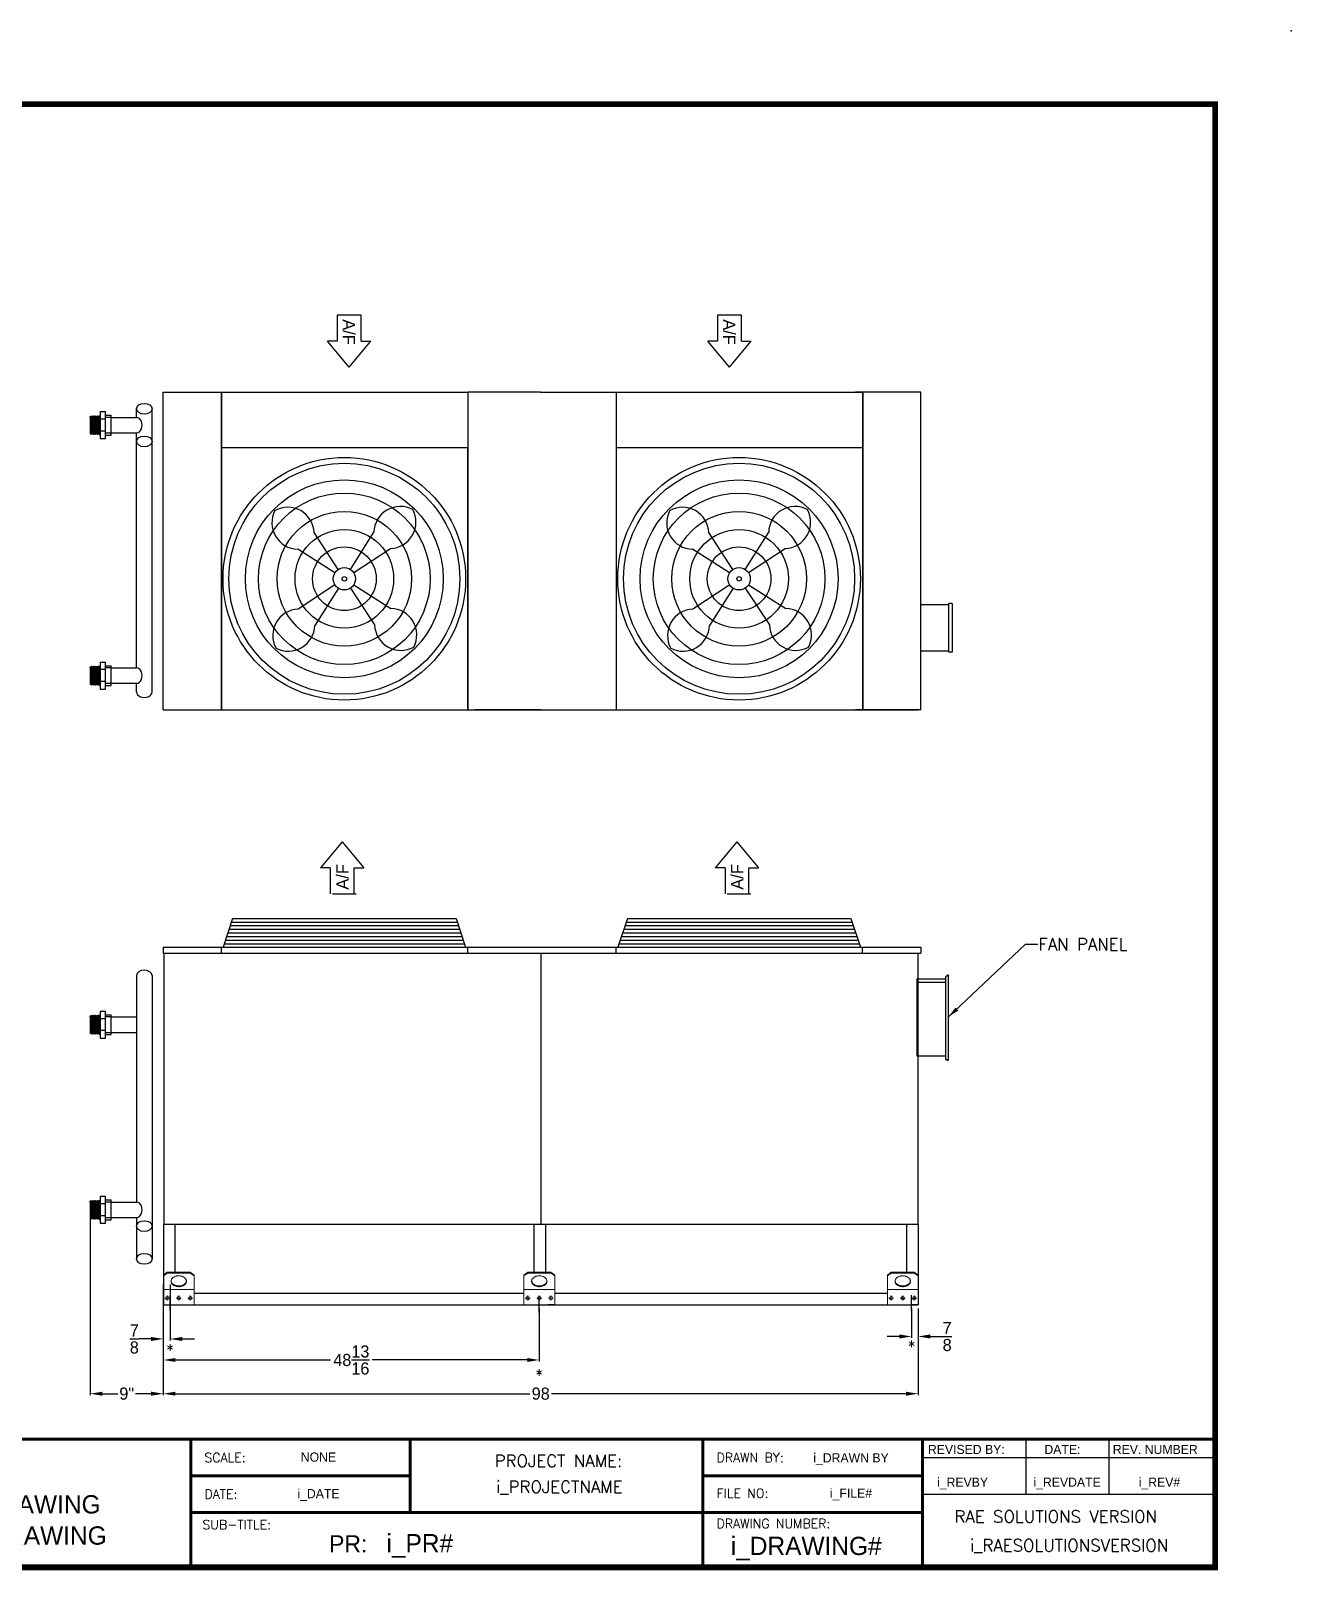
# Model space of a CAD drawing. Extents: x -14 to 314, y -9 to 200.
# Drawn here: x 150.2 to 313.9, y -0.4 to 199.5 of the extents above; entities that cross this region are included whole.
import ezdxf
from ezdxf.enums import TextEntityAlignment as Align

# ---------------------------------------------------------------- set-up
doc = ezdxf.new("R2010")
doc.units = 0
doc.header["$MEASUREMENT"] = 0
doc.layers.get('0').update_dxf_attribs({"linetype": 'CONTINUOUS'})
doc.layers.get('Defpoints').update_dxf_attribs({"linetype": 'CONTINUOUS'})
doc.styles.add('ROMANS', font='ROMANS')
doc.styles.add('SIMPLEX', font='SIMPLEX')
doc.dimstyles.get("Standard").update_dxf_attribs({"dimtxt": 1.577, "dimasz": 1.577, "dimexe": 0.18, "dimexo": 0.5, "dimgap": 0.09, "dimtad": 0, "dimtih": 1, "dimtoh": 1, "dimdec": 4, "dimzin": 0, "dimdsep": 46, "dimlunit": 5, "dimtxsty": 'STANDARD', "dimcen": 0.09, "dimadec": 0, "dimazin": 0, "dimtfac": 1, "dimtdec": 4, "dimtofl": 0, "dimtmove": 0, "dimatfit": 3, "dimfxl": 1, "dimtolj": 1, "dimtzin": 0, "dimarcsym": 0})

# ---------------------------------------------------------------- blocks, each defined once
blk = doc.blocks.new('*D21')
at = {"color": 0, "lineweight": -2, "ltscale": 5}
for p, q in [((167.44, 33.59), (167.44, 22.36)), ((265.44, 33.59), (265.44, 22.36)), ((169.02, 22.54), (215.04, 22.54)), ((263.86, 22.54), (217.85, 22.54))]:
    blk.add_line(p, q, dxfattribs=at)
at = {"color": 0, "ltscale": 5}
for points in [[(169.02, 22.8), (169.02, 22.28), (167.44, 22.54)], [(263.86, 22.8), (263.86, 22.28), (265.44, 22.54)]]:
    blk.add_solid(points, dxfattribs=at)
at = {"layer": 'Defpoints', "color": 0, "ltscale": 5}
for p in [(167.44, 34.09), (265.44, 34.09), (265.44, 22.54)]:
    blk.add_point(p, dxfattribs=at)
at = {"color": 0, "ltscale": 5, "insert": (216.44, 22.54), "char_height": 1.577, "attachment_point": 5}
blk.add_mtext('\\A1;98', dxfattribs=at)
blk = doc.blocks.new('*D23')
at = {"color": 0, "lineweight": -2, "ltscale": 5}
for p, q in [((157.94, 45.92), (157.94, 22.36)), ((167.44, 33.59), (167.44, 22.36)), ((159.52, 22.54), (161.55, 22.54)), ((165.86, 22.54), (163.83, 22.54))]:
    blk.add_line(p, q, dxfattribs=at)
at = {"color": 0, "ltscale": 5}
for points in [[(159.52, 22.8), (159.52, 22.28), (157.94, 22.54)], [(165.86, 22.8), (165.86, 22.28), (167.44, 22.54)]]:
    blk.add_solid(points, dxfattribs=at)
at = {"layer": 'Defpoints', "color": 0, "ltscale": 5}
for p in [(157.94, 46.42), (167.44, 34.09), (157.94, 22.54)]:
    blk.add_point(p, dxfattribs=at)
at = {"color": 0, "ltscale": 5, "insert": (162.69, 22.54), "char_height": 1.577, "attachment_point": 5}
blk.add_mtext('\\A1;9"', dxfattribs=at)
blk = doc.blocks.new('*D26')
at = {"color": 0, "lineweight": -2}
for p, q in [((167.44, 36.73), (167.44, 29.47)), ((168.32, 36.73), (168.32, 29.47)), ((165.86, 29.65), (164.29, 29.65)), ((169.89, 29.65), (171.47, 29.65))]:
    blk.add_line(p, q, dxfattribs=at)
at = {"color": 0}
for points in [[(165.86, 29.91), (165.86, 29.39), (167.44, 29.65)], [(169.89, 29.91), (169.89, 29.39), (168.32, 29.65)]]:
    blk.add_solid(points, dxfattribs=at)
at = {"layer": 'Defpoints', "color": 0}
for p in [(167.44, 37.23), (168.32, 37.23), (167.44, 29.65)]:
    blk.add_point(p, dxfattribs=at)
at = {"color": 0, "insert": (163.67, 29.65), "char_height": 1.577, "attachment_point": 5}
blk.add_mtext('\\A1;{\\H1x;\\S7/8;}', dxfattribs=at)
blk = doc.blocks.new('*D27')
at = {"color": 0, "lineweight": -2}
for p, q in [((264.57, 33.59), (264.57, 29.79)), ((265.44, 33.59), (265.44, 29.79)), ((262.99, 29.97), (261.41, 29.97)), ((267.02, 29.97), (268.6, 29.97))]:
    blk.add_line(p, q, dxfattribs=at)
at = {"color": 0}
for points in [[(262.99, 30.24), (262.99, 29.71), (264.57, 29.97)], [(267.02, 30.24), (267.02, 29.71), (265.44, 29.97)]]:
    blk.add_solid(points, dxfattribs=at)
at = {"layer": 'Defpoints', "color": 0}
for p in [(264.57, 34.09), (265.44, 34.09), (265.44, 29.97)]:
    blk.add_point(p, dxfattribs=at)
at = {"color": 0, "insert": (269.21, 29.97), "char_height": 1.577, "attachment_point": 5}
blk.add_mtext('\\A1;{\\H1x;\\S7/8;}', dxfattribs=at)
blk = doc.blocks.new('*D28')
at = {"color": 0, "lineweight": -2}
for p, q in [((167.44, 33.59), (167.44, 26.74)), ((216.25, 33.59), (216.25, 26.74)), ((169.02, 26.92), (189.13, 26.92)), ((214.68, 26.92), (194.57, 26.92))]:
    blk.add_line(p, q, dxfattribs=at)
at = {"color": 0}
for points in [[(169.02, 27.18), (169.02, 26.66), (167.44, 26.92)], [(214.68, 27.18), (214.68, 26.66), (216.25, 26.92)]]:
    blk.add_solid(points, dxfattribs=at)
at = {"layer": 'Defpoints', "color": 0}
for p in [(167.44, 34.09), (216.25, 34.09), (216.25, 26.92)]:
    blk.add_point(p, dxfattribs=at)
at = {"color": 0, "insert": (191.85, 26.92), "char_height": 1.577, "attachment_point": 5}
blk.add_mtext('\\A1;48{\\H1x;\\S13/16;}', dxfattribs=at)
blk = doc.blocks.new('SW_CENTERMARKSYMBOL_0')
at = {"color": 0, "linetype": 'Continuous', "lineweight": 0}
for p, q in [((-0.2, 0), (-0.31875, 0)), ((0, 0), (-0.1, 0)), ((0, 0.2), (0, 0.31875)), ((0, 0), (0, 0.1)), ((0, 0), (0, -0.1)), ((0, 0), (0.1, 0)), ((0.2, 0), (0.31875, 0)), ((0, -0.2), (0, -0.31875))]:
    blk.add_line(p, q, dxfattribs=at)
blk = doc.blocks.new('SW_CENTERMARKSYMBOL_1')
at = {"color": 0, "linetype": 'Continuous', "lineweight": 0}
for p, q in [((-0.2, 0), (-0.31875, 0)), ((0, 0), (-0.1, 0)), ((0, 0.2), (0, 0.31875)), ((0, 0), (0, 0.1)), ((0, 0), (0, -0.1)), ((0, 0), (0.1, 0)), ((0.2, 0), (0.31875, 0)), ((0, -0.2), (0, -0.31875))]:
    blk.add_line(p, q, dxfattribs=at)
blk = doc.blocks.new('SW_CENTERMARKSYMBOL_2')
at = {"color": 0, "linetype": 'Continuous', "lineweight": 0}
for p, q in [((-0.2, 0), (-0.31875, 0)), ((0, 0), (-0.1, 0)), ((0, 0.2), (0, 0.31875)), ((0, 0), (0, 0.1)), ((0, 0), (0, -0.1)), ((0, 0), (0.1, 0)), ((0.2, 0), (0.31875, 0)), ((0, -0.2), (0, -0.31875))]:
    blk.add_line(p, q, dxfattribs=at)

msp = doc.modelspace()

# ---------------------------------------------------------------- linework, layer by layer
at = {"color": 7}
for p, q in [((190.02327, 162.59564), (190.02327, 159.22794)), ((193.11021, 162.59564), (190.02327, 162.59564)), ((193.11021, 159.22794), (193.11021, 162.59564)), ((242.48521, 162.59564), (239.39827, 162.59564)), ((239.39827, 162.59564), (239.39827, 159.22794)), ((242.48521, 159.22794), (242.48521, 162.59564)), ((191.56674, 155.86024), (188.76044, 159.22794)), ((190.02327, 159.22794), (188.76044, 159.22794)), ((191.56674, 155.86024), (194.37305, 159.22794)), ((193.11021, 159.22794), (194.37305, 159.22794)), ((240.94174, 155.86024), (238.13544, 159.22794)), ((239.39827, 159.22794), (238.13544, 159.22794)), ((240.94174, 155.86024), (243.74805, 159.22794)), ((242.48521, 159.22794), (243.74805, 159.22794)), ((159.23586, 150.0683), (159.23586, 146.5643)), ((159.23586, 150.0683), (159.94174, 150.0683)), ((159.94174, 146.5643), (159.94174, 150.0683)), ((157.94174, 149.42124), (158.00056, 149.48007)), ((157.94174, 149.3163), (157.94174, 149.42124)), ((157.94174, 149.3163), (157.94174, 147.3163)), ((157.9474, 149.4269), (158.05939, 147.21136)), ((158.00056, 149.48007), (158.05939, 149.42124)), ((158.05939, 149.42124), (158.17704, 149.53889)), ((158.05939, 149.42124), (158.17704, 147.09371)), ((158.17704, 149.53889), (158.29468, 149.42124)), ((158.17704, 149.53889), (158.29468, 147.21136)), ((158.29468, 149.42124), (158.41233, 149.53889)), ((158.29468, 149.42124), (158.41233, 147.09371)), ((158.41233, 149.53889), (158.52998, 149.42124)), ((158.41233, 149.53889), (158.52998, 147.21136)), ((158.52998, 149.42124), (158.64762, 149.53889)), ((158.52998, 149.42124), (158.64762, 147.09371)), ((158.64762, 149.53889), (158.76527, 149.42124)), ((158.64762, 149.53889), (158.76527, 147.21136)), ((158.64762, 149.53889), (158.76527, 147.21136)), ((158.76527, 149.42124), (158.88292, 149.53889)), ((158.76527, 149.42124), (158.88292, 147.09371)), ((158.88292, 149.53889), (159.00056, 149.42124)), ((158.88292, 149.53889), (159.00056, 147.21136)), ((159.00056, 149.42124), (159.11821, 149.53889)), ((159.00056, 149.42124), (159.11821, 147.09371)), ((159.11821, 149.53889), (159.23586, 149.53889)), ((159.11821, 149.53889), (159.23586, 147.21136)), ((159.94174, 149.09371), (159.23586, 149.09371)), ((159.94174, 149.59771), (160.64762, 149.59771)), ((160.64762, 149.3163), (159.94174, 149.3163)), ((160.64762, 147.03489), (160.64762, 149.59771)), ((157.94174, 147.3163), (157.94174, 147.21136)), ((157.94174, 147.21136), (158.00056, 147.15254)), ((158.00056, 147.15254), (158.05939, 147.21136)), ((158.05939, 147.21136), (158.17704, 147.09371)), ((158.17704, 147.09371), (158.29468, 147.21136)), ((158.29468, 147.21136), (158.41233, 147.09371)), ((158.41233, 147.09371), (158.52998, 147.21136)), ((158.52998, 147.21136), (158.64762, 147.09371)), ((158.64762, 147.09371), (158.76527, 147.21136)), ((158.76527, 147.21136), (158.88292, 147.09371)), ((158.88292, 147.09371), (159.00056, 147.21136)), ((159.00056, 147.21136), (159.11821, 147.09371)), ((159.11821, 147.09371), (159.23586, 147.09371)), ((159.94174, 147.53889), (159.23586, 147.53889)), ((159.23586, 146.5643), (159.94174, 146.5643)), ((159.94174, 147.3163), (160.64762, 147.3163)), ((159.94174, 147.03489), (160.64762, 147.03489)), ((190.14569, 129.57637), (187.00776, 134.35982)), ((191.71983, 129.58797), (194.78695, 134.41713)), ((241.39569, 129.57637), (238.25776, 134.35982)), ((242.96983, 129.58797), (246.03695, 134.41713)), ((189.71665, 129.14096), (184.88749, 132.20808)), ((192.15524, 129.15893), (196.93869, 132.29686)), ((240.96665, 129.14096), (236.13749, 132.20808)), ((243.40524, 129.15893), (248.18869, 132.29686)), ((189.72825, 127.56682), (184.9448, 124.42889)), ((190.16365, 127.13778), (187.09653, 122.30862)), ((191.73779, 127.14938), (194.87572, 122.36593)), ((192.16683, 127.58479), (196.99599, 124.51767)), ((240.97825, 127.56682), (236.1948, 124.42889)), ((241.41365, 127.13778), (238.34653, 122.30862)), ((242.98779, 127.14938), (246.12572, 122.36593)), ((243.41683, 127.58479), (248.24599, 124.51767)), ((157.94174, 116.89433), (158.00056, 116.95315)), ((157.94174, 116.78939), (157.94174, 116.89433)), ((157.94174, 116.78939), (157.94174, 114.78939)), ((157.9474, 116.89999), (158.05939, 114.68445)), ((158.00056, 116.95315), (158.05939, 116.89433)), ((158.05939, 116.89433), (158.17704, 117.01198)), ((158.05939, 116.89433), (158.17704, 114.5668)), ((158.17704, 117.01198), (158.29468, 116.89433)), ((158.17704, 117.01198), (158.29468, 114.68445)), ((158.29468, 116.89433), (158.41233, 117.01198)), ((158.29468, 116.89433), (158.41233, 114.5668)), ((158.41233, 117.01198), (158.52998, 116.89433)), ((158.41233, 117.01198), (158.52998, 114.68445)), ((158.52998, 116.89433), (158.64762, 117.01198)), ((158.52998, 116.89433), (158.64762, 114.5668)), ((158.64762, 117.01198), (158.76527, 116.89433)), ((158.64762, 117.01198), (158.76527, 114.68445)), ((158.64762, 117.01198), (158.76527, 114.68445)), ((158.76527, 116.89433), (158.88292, 117.01198)), ((158.76527, 116.89433), (158.88292, 114.5668)), ((158.88292, 117.01198), (159.00056, 116.89433)), ((158.88292, 117.01198), (159.00056, 114.68445)), ((159.00056, 116.89433), (159.11821, 117.01198)), ((159.00056, 116.89433), (159.11821, 114.5668)), ((159.11821, 117.01198), (159.23586, 117.01198)), ((159.11821, 117.01198), (159.23586, 114.68445)), ((159.23586, 117.54139), (159.23586, 114.03739)), ((159.23586, 117.54139), (159.94174, 117.54139)), ((159.94174, 116.5668), (159.23586, 116.5668)), ((159.94174, 114.03739), (159.94174, 117.54139)), ((159.94174, 117.0708), (160.64762, 117.0708)), ((160.64762, 116.78939), (159.94174, 116.78939)), ((160.64762, 114.50798), (160.64762, 117.0708)), ((157.94174, 114.78939), (157.94174, 114.68445)), ((157.94174, 114.68445), (158.00056, 114.62563)), ((158.00056, 114.62563), (158.05939, 114.68445)), ((158.05939, 114.68445), (158.17704, 114.5668)), ((158.17704, 114.5668), (158.29468, 114.68445)), ((158.29468, 114.68445), (158.41233, 114.5668)), ((158.41233, 114.5668), (158.52998, 114.68445)), ((158.52998, 114.68445), (158.64762, 114.5668)), ((158.64762, 114.5668), (158.76527, 114.68445)), ((158.76527, 114.68445), (158.88292, 114.5668)), ((158.88292, 114.5668), (159.00056, 114.68445)), ((159.00056, 114.68445), (159.11821, 114.5668)), ((159.11821, 114.5668), (159.23586, 114.5668)), ((159.94174, 115.01198), (159.23586, 115.01198)), ((159.23586, 114.03739), (159.94174, 114.03739)), ((159.94174, 114.78939), (160.64762, 114.78939)), ((159.94174, 114.50798), (160.64762, 114.50798)), ((190.66049, 94.19911), (187.85419, 90.83141)), ((190.66049, 94.19911), (193.4668, 90.83141)), ((241.91049, 94.19911), (239.10419, 90.83141)), ((241.91049, 94.19911), (244.7168, 90.83141)), ((189.11702, 90.83141), (187.85419, 90.83141)), ((189.11702, 90.83141), (189.11702, 87.46371)), ((192.20396, 90.83141), (193.4668, 90.83141)), ((192.20396, 87.46371), (192.20396, 90.83141)), ((240.36702, 90.83141), (239.10419, 90.83141)), ((240.36702, 90.83141), (240.36702, 87.46371)), ((243.45396, 87.46371), (243.45396, 90.83141)), ((243.45396, 90.83141), (244.7168, 90.83141)), ((189.39827, 87.46371), (192.48521, 87.46371)), ((240.64827, 87.46371), (243.73521, 87.46371)), ((176.44174, 84.26012), (175.19174, 80.51012)), ((176.44174, 84.26012), (205.44174, 84.26012)), ((205.44174, 84.26012), (206.69174, 80.51012)), ((227.69174, 84.26012), (226.44174, 80.51012)), ((227.69174, 84.26012), (256.69174, 84.26012)), ((256.69174, 84.26012), (257.94174, 80.51012)), ((175.81674, 82.38512), (206.06674, 82.38512)), ((175.97299, 82.85387), (205.91049, 82.85387)), ((176.12924, 83.32262), (205.75424, 83.32262)), ((176.28549, 83.79137), (205.59799, 83.79137)), ((227.06674, 82.38512), (257.31674, 82.38512)), ((227.22299, 82.85387), (257.16049, 82.85387)), ((227.37924, 83.32262), (257.00424, 83.32262)), ((227.53549, 83.79137), (256.84799, 83.79137)), ((175.34799, 80.97887), (206.53549, 80.97887)), ((175.50424, 81.44762), (206.37924, 81.44762)), ((175.66049, 81.91637), (206.22299, 81.91637)), ((226.59799, 80.97887), (257.78549, 80.97887)), ((226.75424, 81.44762), (257.62924, 81.44762)), ((226.91049, 81.91637), (257.47299, 81.91637)), ((159.23586, 72.21434), (159.23586, 68.71034)), ((159.23586, 72.21434), (159.94174, 72.21434)), ((159.94174, 68.71034), (159.94174, 72.21434)), ((157.94174, 71.56728), (158.00056, 71.62611)), ((157.94174, 71.46234), (157.94174, 71.56728)), ((157.94174, 71.46234), (157.94174, 69.46234)), ((157.9474, 71.57294), (158.05939, 69.3574)), ((158.00056, 71.62611), (158.05939, 71.56728)), ((158.05939, 71.56728), (158.17704, 71.68493)), ((158.05939, 71.56728), (158.17704, 69.23975)), ((158.17704, 71.68493), (158.29468, 69.3574)), ((158.17704, 71.68493), (158.29468, 71.56728)), ((158.29468, 71.56728), (158.41233, 71.68493)), ((158.29468, 71.56728), (158.41233, 69.23975)), ((158.41233, 71.68493), (158.52998, 69.3574)), ((158.41233, 71.68493), (158.52998, 71.56728)), ((158.52998, 71.56728), (158.64762, 71.68493)), ((158.52998, 71.56728), (158.64762, 69.23975)), ((158.64762, 71.68493), (158.76527, 69.3574)), ((158.64762, 71.68493), (158.76527, 69.3574)), ((158.64762, 71.68493), (158.76527, 71.56728)), ((158.76527, 71.56728), (158.88292, 71.68493)), ((158.76527, 71.56728), (158.88292, 69.23975)), ((158.88292, 71.68493), (159.00056, 69.3574)), ((158.88292, 71.68493), (159.00056, 71.56728)), ((159.00056, 71.56728), (159.11821, 71.68493)), ((159.00056, 71.56728), (159.11821, 69.23975)), ((159.11821, 71.68493), (159.23586, 69.3574)), ((159.11821, 71.68493), (159.23586, 71.68493)), ((159.94174, 71.23975), (159.23586, 71.23975)), ((159.94174, 71.74375), (160.64762, 71.74375)), ((160.64762, 71.46234), (159.94174, 71.46234)), ((160.64762, 69.18093), (160.64762, 71.74375)), ((157.94174, 69.46234), (157.94174, 69.3574)), ((157.94174, 69.3574), (158.00056, 69.29858)), ((158.00056, 69.29858), (158.05939, 69.3574)), ((158.05939, 69.3574), (158.17704, 69.23975)), ((158.17704, 69.23975), (158.29468, 69.3574)), ((158.29468, 69.3574), (158.41233, 69.23975)), ((158.41233, 69.23975), (158.52998, 69.3574)), ((158.52998, 69.3574), (158.64762, 69.23975)), ((158.64762, 69.23975), (158.76527, 69.3574)), ((158.76527, 69.3574), (158.88292, 69.23975)), ((158.88292, 69.23975), (159.00056, 69.3574)), ((159.00056, 69.3574), (159.11821, 69.23975)), ((159.11821, 69.23975), (159.23586, 69.23975)), ((159.94174, 69.68493), (159.23586, 69.68493)), ((159.23586, 68.71034), (159.94174, 68.71034)), ((159.94174, 69.46234), (160.64762, 69.46234)), ((159.94174, 69.18093), (160.64762, 69.18093)), ((159.23586, 48.17271), (159.23586, 44.66871)), ((159.23586, 48.17271), (159.94174, 48.17271)), ((159.94174, 44.66871), (159.94174, 48.17271)), ((157.94174, 47.52565), (158.00056, 47.58448)), ((157.94174, 47.42071), (157.94174, 47.52565)), ((157.94174, 47.42071), (157.94174, 45.42071)), ((157.9474, 47.53131), (158.05939, 45.31577)), ((158.00056, 47.58448), (158.05939, 47.52565)), ((158.05939, 47.52565), (158.17704, 47.6433)), ((158.05939, 47.52565), (158.17704, 45.19812)), ((158.17704, 47.6433), (158.29468, 45.31577)), ((158.17704, 47.6433), (158.29468, 47.52565)), ((158.29468, 47.52565), (158.41233, 47.6433)), ((158.29468, 47.52565), (158.41233, 45.19812)), ((158.41233, 47.6433), (158.52998, 45.31577)), ((158.41233, 47.6433), (158.52998, 47.52565)), ((158.52998, 47.52565), (158.64762, 47.6433)), ((158.52998, 47.52565), (158.64762, 45.19812)), ((158.64762, 47.6433), (158.76527, 45.31577)), ((158.64762, 47.6433), (158.76527, 45.31577)), ((158.64762, 47.6433), (158.76527, 47.52565)), ((158.76527, 47.52565), (158.88292, 47.6433)), ((158.76527, 47.52565), (158.88292, 45.19812)), ((158.88292, 47.6433), (159.00056, 45.31577)), ((158.88292, 47.6433), (159.00056, 47.52565)), ((159.00056, 47.52565), (159.11821, 47.6433)), ((159.00056, 47.52565), (159.11821, 45.19812)), ((159.11821, 47.6433), (159.23586, 45.31577)), ((159.11821, 47.6433), (159.23586, 47.6433)), ((159.94174, 47.19812), (159.23586, 47.19812)), ((159.94174, 47.70212), (160.64762, 47.70212)), ((160.64762, 47.42071), (159.94174, 47.42071)), ((160.64762, 45.1393), (160.64762, 47.70212)), ((157.94174, 45.42071), (157.94174, 45.31577)), ((157.94174, 45.31577), (158.00056, 45.25695)), ((158.00056, 45.25695), (158.05939, 45.31577)), ((158.05939, 45.31577), (158.17704, 45.19812)), ((158.17704, 45.19812), (158.29468, 45.31577)), ((158.29468, 45.31577), (158.41233, 45.19812)), ((158.41233, 45.19812), (158.52998, 45.31577)), ((158.52998, 45.31577), (158.64762, 45.19812)), ((158.64762, 45.19812), (158.76527, 45.31577)), ((158.76527, 45.31577), (158.88292, 45.19812)), ((158.88292, 45.19812), (159.00056, 45.31577)), ((159.00056, 45.31577), (159.11821, 45.19812)), ((159.11821, 45.19812), (159.23586, 45.19812)), ((159.94174, 45.6433), (159.23586, 45.6433)), ((159.23586, 44.66871), (159.94174, 44.66871)), ((159.94174, 45.42071), (160.64762, 45.42071)), ((159.94174, 45.1393), (160.64762, 45.1393)), ((167.44174, 34.08621), (216.25424, 34.08621)), ((167.44174, 34.08621), (168.31674, 34.08621)), ((218.25424, 34.08621), (217.37924, 34.08621)), ((265.44174, 34.08621), (264.56674, 34.08621)), ((171, 16.625), (266, 16.625)), ((171, 0), (171, 16.625)), ((199.5, 16.625), (199.5, 7.125)), ((237.5, 16.625), (237.5, 7.125)), ((266, 16.625), (266, 0)), ((266, 16.625), (304, 16.625)), ((266, 16.625), (266, 14.25)), ((279.40799, 16.625), (279.40799, 9.5)), ((290.20605, 16.625), (290.20605, 9.5)), ((266, 14.25), (304, 14.25)), ((199.5, 11.875), (171, 11.875)), ((237.5, 11.875), (266, 11.875)), ((237.5, 7.125), (237.5, 11.875)), ((266, 9.5), (304, 9.5)), ((266, 7.125), (171, 7.125)), ((237.5, 7.125), (237.5, 0))]:
    msp.add_line(p, q, dxfattribs=at)
at = {"color": 7, "ltscale": 5}
for p, q in [((167.42612, 111.36287), (167.42612, 152.61287)), ((167.42612, 152.61287), (175.92612, 152.61287)), ((174.98862, 152.61287), (174.98862, 111.36287)), ((174.98862, 152.61287), (206.98862, 152.61287)), ((174.98862, 111.36287), (174.98862, 152.61287)), ((206.98862, 152.61287), (206.98862, 111.36287)), ((216.42612, 152.61287), (206.98862, 152.61287)), ((216.42612, 152.61287), (226.23862, 152.61287)), ((226.23862, 152.61287), (226.23862, 111.36287)), ((226.23862, 152.61287), (258.23862, 152.61287)), ((265.80112, 152.61287), (257.30112, 152.61287)), ((258.23862, 152.61287), (258.23862, 111.36287)), ((258.23862, 111.36287), (258.23862, 152.61287)), ((265.80112, 111.36287), (265.80112, 152.61287)), ((163.97299, 149.3163), (163.97299, 150.43762)), ((165.97299, 113.66807), (165.97299, 150.43762)), ((157.94174, 149.3163), (157.94174, 147.3163)), ((157.94174, 149.3163), (157.94174, 147.3163)), ((160.64762, 149.3163), (163.97299, 149.3163)), ((160.64762, 147.3163), (163.97299, 147.3163)), ((163.97299, 116.78939), (163.97299, 147.3163)), ((206.98862, 145.36287), (174.98862, 145.36287)), ((206.98862, 111.36287), (206.98862, 145.36287)), ((258.23862, 145.36287), (226.23862, 145.36287)), ((258.23862, 111.36287), (258.23862, 145.36287)), ((265.80112, 118.95662), (265.80112, 125.01912)), ((265.80112, 125.01912), (269.42612, 125.01912)), ((269.42612, 118.83162), (269.42612, 125.14412)), ((269.86362, 125.14412), (269.42612, 125.14412)), ((269.86362, 125.14412), (269.86362, 118.83162)), ((269.42612, 118.95662), (265.80112, 118.95662)), ((269.86362, 118.83162), (269.42612, 118.83162)), ((157.94174, 116.78939), (157.94174, 114.78939)), ((157.94174, 116.78939), (157.94174, 114.78939)), ((160.64762, 116.78939), (163.97299, 116.78939)), ((160.64762, 114.78939), (163.97299, 114.78939)), ((163.97299, 113.66807), (163.97299, 114.78939)), ((167.42612, 111.36287), (175.92612, 111.36287)), ((167.42612, 111.36287), (216.42612, 111.36287)), ((174.98862, 111.36287), (206.98862, 111.36287)), ((216.42612, 111.36287), (207.92612, 111.36287)), ((216.42612, 111.36287), (265.42612, 111.36287)), ((216.42612, 111.36287), (224.92612, 111.36287)), ((226.23862, 111.36287), (258.23862, 111.36287)), ((265.80112, 111.36287), (257.30112, 111.36287)), ((167.42612, 80.51012), (265.80112, 80.51012)), ((167.42612, 80.51012), (167.42612, 79.76012)), ((174.94174, 80.51012), (174.94174, 79.76012)), ((206.94174, 80.51012), (206.94174, 79.76012)), ((226.19174, 80.51012), (226.19174, 79.76012)), ((258.19174, 80.51012), (258.19174, 79.76012)), ((265.80112, 80.51012), (265.80112, 79.76012)), ((167.42612, 79.76012), (265.80112, 79.76012)), ((167.50424, 79.76012), (167.50424, 44.51012)), ((216.44174, 79.76012), (216.44174, 44.51012)), ((265.37924, 79.76012), (265.37924, 44.51012)), ((163.97299, 76.8263), (163.97299, 47.42071)), ((165.97299, 76.8263), (165.97299, 40.05675)), ((265.25674, 76.43168), (268.98778, 76.43168)), ((265.25674, 76.43168), (265.25674, 75.93168)), ((269.31924, 76.94688), (268.98778, 76.61542)), ((268.98778, 76.61542), (268.98778, 65.88438)), ((269.31924, 76.94688), (269.31924, 65.88438)), ((268.98778, 75.93168), (265.25674, 75.93168)), ((265.28799, 75.93168), (265.28799, 66.40043)), ((157.94174, 71.46234), (157.94174, 69.46234)), ((160.64762, 71.46234), (163.97299, 71.46234)), ((160.64762, 69.46234), (163.97299, 69.46234)), ((265.28799, 66.40043), (268.98778, 66.40043)), ((269.31924, 65.88438), (268.98778, 65.88438)), ((269.25674, 65.88438), (269.25674, 65.77543)), ((269.28799, 65.77543), (269.25674, 65.77543)), ((269.28799, 65.88438), (269.28799, 65.77543)), ((157.94174, 47.42071), (157.94174, 45.42071)), ((157.94174, 47.42071), (157.94174, 45.42071)), ((160.64762, 47.42071), (163.97299, 47.42071)), ((160.64762, 45.42071), (163.97299, 45.42071)), ((163.97299, 45.42071), (163.97299, 40.05675)), ((167.44174, 44.51012), (167.44174, 34.08621)), ((265.44174, 44.51012), (167.44174, 44.51012)), ((168.94174, 44.51012), (168.94174, 38.30263)), ((215.54096, 44.51012), (215.54096, 38.30263)), ((217.04096, 44.51012), (217.04096, 38.30263)), ((263.94174, 44.51012), (263.94174, 38.30263)), ((265.44174, 44.51012), (265.44174, 34.08621)), ((167.44174, 34.08621), (215.44174, 34.08621)), ((168.31674, 33.33621), (168.31674, 35.33621)), ((168.31674, 34.33621), (168.31674, 33.33621)), ((171.44174, 35.58621), (214.25424, 35.58621)), ((215.44174, 34.08621), (265.44174, 34.08621)), ((216.25424, 33.08621), (216.25424, 35.08621)), ((218.25424, 35.58621), (261.44174, 35.58621)), ((264.56674, 33.33621), (264.56674, 35.33621))]:
    msp.add_line(p, q, dxfattribs=at)
at = {"color": 7, "linetype": 'Continuous', "lineweight": 15}
for p, q in [((167.94174, 38.30263), (167.44174, 37.94908)), ((167.94174, 38.20753), (167.44174, 37.85397)), ((167.94174, 38.30263), (167.94174, 38.20753)), ((170.94174, 38.30263), (167.94174, 38.30263)), ((170.94174, 38.20753), (167.94174, 38.20753)), ((170.94174, 38.30263), (170.94174, 38.20753)), ((171.44174, 37.94908), (170.94174, 38.30263)), ((171.44174, 37.85397), (170.94174, 38.20753)), ((214.25424, 37.94908), (214.75424, 38.30263)), ((214.25424, 37.85397), (214.75424, 38.20753)), ((214.75424, 38.30263), (217.75424, 38.30263)), ((214.75424, 38.30263), (214.75424, 38.20753)), ((214.75424, 38.20753), (217.75424, 38.20753)), ((217.75424, 38.30263), (218.25424, 37.94908)), ((217.75424, 38.30263), (217.75424, 38.20753)), ((217.75424, 38.20753), (218.25424, 37.85397)), ((261.44174, 37.94908), (261.94174, 38.30263)), ((261.44174, 37.85397), (261.94174, 38.20753)), ((261.94174, 38.30263), (264.94174, 38.30263)), ((261.94174, 38.30263), (261.94174, 38.20753)), ((261.94174, 38.20753), (264.94174, 38.20753)), ((264.94174, 38.30263), (265.44174, 37.94908)), ((264.94174, 38.30263), (264.94174, 38.20753)), ((264.94174, 38.20753), (265.44174, 37.85397)), ((167.44174, 37.94908), (167.44174, 37.85397)), ((167.44174, 36.0865), (167.44174, 37.85397)), ((171.44174, 36.0865), (167.44174, 36.0865)), ((167.44174, 36.08579), (167.44174, 36.0865)), ((171.44174, 36.08579), (167.44174, 36.08579)), ((167.44174, 34.08621), (167.44174, 36.08579)), ((171.44174, 37.94908), (171.44174, 37.85397)), ((171.44174, 36.0865), (171.44174, 37.85397)), ((171.44174, 36.08579), (171.44174, 36.0865)), ((171.44174, 34.08621), (171.44174, 36.08579)), ((214.25424, 37.94908), (214.25424, 37.85397)), ((214.25424, 36.0865), (214.25424, 37.85397)), ((214.25424, 36.0865), (218.25424, 36.0865)), ((214.25424, 36.08579), (214.25424, 36.0865)), ((214.25424, 36.08579), (218.25424, 36.08579)), ((214.25424, 34.08621), (214.25424, 36.08579)), ((218.25424, 37.94908), (218.25424, 37.85397)), ((218.25424, 36.0865), (218.25424, 37.85397)), ((218.25424, 36.08579), (218.25424, 36.0865)), ((218.25424, 34.08621), (218.25424, 36.08579)), ((261.44174, 37.94908), (261.44174, 37.85397)), ((261.44174, 36.0865), (261.44174, 37.85397)), ((261.44174, 36.0865), (265.44174, 36.0865)), ((261.44174, 36.08579), (261.44174, 36.0865)), ((261.44174, 36.08579), (265.44174, 36.08579)), ((261.44174, 34.08621), (261.44174, 36.08579)), ((265.44174, 37.94908), (265.44174, 37.85397)), ((265.44174, 36.0865), (265.44174, 37.85397)), ((265.44174, 36.08579), (265.44174, 36.0865)), ((265.44174, 34.08621), (265.44174, 36.08579)), ((171.44174, 34.08621), (167.44174, 34.08621)), ((214.25424, 34.08621), (218.25424, 34.08621)), ((261.44174, 34.08621), (265.44174, 34.08621))]:
    msp.add_line(p, q, dxfattribs=at)
at = {"color": 7}
for points, const_width in [([(0, 0), (304, 0), (304, 190), (0, 190), (0, 0)], 0.76), ([(304, 16.625), (76, 16.625), (76, 0)], 0.38), ([(171, 16.625), (171, 0)], 0.38), ([(199.5, 16.625), (199.5, 7.125)], 0.38), ([(237.5, 16.625), (237.5, 0)], 0.38), ([(266, 0), (266, 16.625), (304, 16.625)], 0.38), ([(199.5, 11.875), (171, 11.875)], 0.38), ([(266, 11.875), (237.5, 11.875), (237.5, 0)], 0.38), ([(266, 7.125), (171, 7.125)], 0.38)]:
    msp.add_lwpolyline(points, dxfattribs=dict(at, const_width=const_width))
at = {"color": 7, "linetype": 'Continuous', "lineweight": 15, "flags": 128}
for points in [[(169.44174, 37.85397), (169.52119, 37.85174), (169.60014, 37.84505), (169.67809, 37.83394), (169.75454, 37.81849), (169.82901, 37.7988), (169.90104, 37.77498), (169.97016, 37.74719), (170.03594, 37.71561), (170.09797, 37.68043), (170.15584, 37.64187), (170.2092, 37.60019), (170.25771, 37.55564), (170.30106, 37.50851), (170.33898, 37.45909), (170.37122, 37.40769), (170.39759, 37.35465), (170.41792, 37.3003), (170.43207, 37.24497), (170.43996, 37.18902), (170.44154, 37.13281), (170.4368, 37.07668), (170.42577, 37.021), (170.40852, 36.96612), (170.38515, 36.91238), (170.35583, 36.86012), (170.32072, 36.80967), (170.28005, 36.76136), (170.23408, 36.71548), (170.18311, 36.67233), (170.12745, 36.63218), (170.06745, 36.59528), (170.0035, 36.56188), (169.93599, 36.53217), (169.86536, 36.50634), (169.79205, 36.48457), (169.71653, 36.46698), (169.63927, 36.45369), (169.56076, 36.44479), (169.4815, 36.44032), (169.40198, 36.44032), (169.32272, 36.44479), (169.24421, 36.45369), (169.16695, 36.46698), (169.09143, 36.48457), (169.01812, 36.50634), (168.94749, 36.53217), (168.87999, 36.56188), (168.81603, 36.59528), (168.75604, 36.63218), (168.70037, 36.67233), (168.6494, 36.71548), (168.60343, 36.76136), (168.56277, 36.80967), (168.52766, 36.86012), (168.49833, 36.91238), (168.47496, 36.96612), (168.45771, 37.021), (168.44668, 37.07668), (168.44194, 37.13281), (168.44352, 37.18902), (168.45141, 37.24497), (168.46556, 37.3003), (168.48589, 37.35465), (168.51226, 37.40769), (168.5445, 37.45909), (168.58242, 37.50851), (168.62577, 37.55564), (168.67428, 37.60019), (168.72764, 37.64187), (168.78552, 37.68043), (168.84754, 37.71561), (168.91332, 37.74719), (168.98244, 37.77498), (169.05447, 37.7988), (169.12894, 37.81849), (169.2054, 37.83394), (169.28334, 37.84505), (169.36229, 37.85174), (169.44174, 37.85397)], [(170.43948, 37.19442), (170.4368, 37.17179), (170.42577, 37.11611), (170.40852, 37.06123), (170.38515, 37.00748), (170.35583, 36.95522), (170.32072, 36.90478), (170.28005, 36.85646), (170.23408, 36.81059), (170.18311, 36.76744), (170.12745, 36.72729), (170.06745, 36.69039), (170.0035, 36.65698), (169.93599, 36.62727), (169.86536, 36.60145), (169.79205, 36.57967), (169.71653, 36.56209), (169.63927, 36.5488), (169.56076, 36.53989), (169.4815, 36.53543), (169.40198, 36.53543), (169.32272, 36.53989), (169.24421, 36.5488), (169.16695, 36.56209), (169.09143, 36.57967), (169.01812, 36.60145), (168.94749, 36.62727), (168.87999, 36.65698), (168.81603, 36.69039), (168.75604, 36.72729), (168.70037, 36.76744), (168.6494, 36.81059), (168.60343, 36.85646), (168.56277, 36.90478), (168.52766, 36.95522), (168.49833, 37.00748), (168.47496, 37.06123), (168.45771, 37.11611), (168.44668, 37.17179), (168.44401, 37.19442)], [(216.25424, 37.85397), (216.17479, 37.85174), (216.09584, 37.84505), (216.0179, 37.83394), (215.94144, 37.81849), (215.86697, 37.7988), (215.79494, 37.77498), (215.72582, 37.74719), (215.66004, 37.71561), (215.59802, 37.68043), (215.54014, 37.64187), (215.48678, 37.60019), (215.43827, 37.55564), (215.39492, 37.50851), (215.357, 37.45909), (215.32476, 37.40769), (215.29839, 37.35465), (215.27806, 37.3003), (215.26391, 37.24497), (215.25602, 37.18902), (215.25444, 37.13281), (215.25918, 37.07668), (215.27021, 37.021), (215.28746, 36.96612), (215.31083, 36.91238), (215.34016, 36.86012), (215.37527, 36.80967), (215.41593, 36.76136), (215.4619, 36.71548), (215.51287, 36.67233), (215.56854, 36.63218), (215.62853, 36.59528), (215.69249, 36.56188), (215.75999, 36.53217), (215.83062, 36.50634), (215.90393, 36.48457), (215.97945, 36.46698), (216.05671, 36.45369), (216.13522, 36.44479), (216.21448, 36.44032), (216.294, 36.44032), (216.37326, 36.44479), (216.45177, 36.45369), (216.52903, 36.46698), (216.60455, 36.48457), (216.67786, 36.50634), (216.74849, 36.53217), (216.816, 36.56188), (216.87995, 36.59528), (216.93995, 36.63218), (216.99561, 36.67233), (217.04658, 36.71548), (217.09255, 36.76136), (217.13322, 36.80967), (217.16833, 36.86012), (217.19765, 36.91238), (217.22102, 36.96612), (217.23827, 37.021), (217.2493, 37.07668), (217.25404, 37.13281), (217.25246, 37.18902), (217.24457, 37.24497), (217.23042, 37.3003), (217.21009, 37.35465), (217.18372, 37.40769), (217.15148, 37.45909), (217.11356, 37.50851), (217.07021, 37.55564), (217.0217, 37.60019), (216.96834, 37.64187), (216.91047, 37.68043), (216.84844, 37.71561), (216.78266, 37.74719), (216.71354, 37.77498), (216.64151, 37.7988), (216.56704, 37.81849), (216.49059, 37.83394), (216.41264, 37.84505), (216.33369, 37.85174), (216.25424, 37.85397)], [(215.25651, 37.19442), (215.25918, 37.17179), (215.27021, 37.11611), (215.28746, 37.06123), (215.31083, 37.00748), (215.34016, 36.95522), (215.37527, 36.90478), (215.41593, 36.85646), (215.4619, 36.81059), (215.51287, 36.76744), (215.56854, 36.72729), (215.62853, 36.69039), (215.69249, 36.65698), (215.75999, 36.62727), (215.83062, 36.60145), (215.90393, 36.57967), (215.97945, 36.56209), (216.05671, 36.5488), (216.13522, 36.53989), (216.21448, 36.53543), (216.294, 36.53543), (216.37326, 36.53989), (216.45177, 36.5488), (216.52903, 36.56209), (216.60455, 36.57967), (216.67786, 36.60145), (216.74849, 36.62727), (216.816, 36.65698), (216.87995, 36.69039), (216.93995, 36.72729), (216.99561, 36.76744), (217.04658, 36.81059), (217.09255, 36.85646), (217.13322, 36.90478), (217.16833, 36.95522), (217.19765, 37.00748), (217.22102, 37.06123), (217.23827, 37.11611), (217.2493, 37.17179), (217.25198, 37.19442)], [(263.44174, 37.85397), (263.36229, 37.85174), (263.28334, 37.84505), (263.2054, 37.83394), (263.12894, 37.81849), (263.05447, 37.7988), (262.98244, 37.77498), (262.91332, 37.74719), (262.84754, 37.71561), (262.78552, 37.68043), (262.72764, 37.64187), (262.67428, 37.60019), (262.62577, 37.55564), (262.58242, 37.50851), (262.5445, 37.45909), (262.51226, 37.40769), (262.48589, 37.35465), (262.46556, 37.3003), (262.45141, 37.24497), (262.44352, 37.18902), (262.44194, 37.13281), (262.44668, 37.07668), (262.45771, 37.021), (262.47496, 36.96612), (262.49833, 36.91238), (262.52766, 36.86012), (262.56277, 36.80967), (262.60343, 36.76136), (262.6494, 36.71548), (262.70037, 36.67233), (262.75604, 36.63218), (262.81603, 36.59528), (262.87999, 36.56188), (262.94749, 36.53217), (263.01812, 36.50634), (263.09143, 36.48457), (263.16695, 36.46698), (263.24421, 36.45369), (263.32272, 36.44479), (263.40198, 36.44032), (263.4815, 36.44032), (263.56076, 36.44479), (263.63927, 36.45369), (263.71653, 36.46698), (263.79205, 36.48457), (263.86536, 36.50634), (263.93599, 36.53217), (264.0035, 36.56188), (264.06745, 36.59528), (264.12745, 36.63218), (264.18311, 36.67233), (264.23408, 36.71548), (264.28005, 36.76136), (264.32072, 36.80967), (264.35583, 36.86012), (264.38515, 36.91238), (264.40852, 36.96612), (264.42577, 37.021), (264.4368, 37.07668), (264.44154, 37.13281), (264.43996, 37.18902), (264.43207, 37.24497), (264.41792, 37.3003), (264.39759, 37.35465), (264.37122, 37.40769), (264.33898, 37.45909), (264.30106, 37.50851), (264.25771, 37.55564), (264.2092, 37.60019), (264.15584, 37.64187), (264.09797, 37.68043), (264.03594, 37.71561), (263.97016, 37.74719), (263.90104, 37.77498), (263.82901, 37.7988), (263.75454, 37.81849), (263.67809, 37.83394), (263.60014, 37.84505), (263.52119, 37.85174), (263.44174, 37.85397)], [(262.44401, 37.19442), (262.44668, 37.17179), (262.45771, 37.11611), (262.47496, 37.06123), (262.49833, 37.00748), (262.52766, 36.95522), (262.56277, 36.90478), (262.60343, 36.85646), (262.6494, 36.81059), (262.70037, 36.76744), (262.75604, 36.72729), (262.81603, 36.69039), (262.87999, 36.65698), (262.94749, 36.62727), (263.01812, 36.60145), (263.09143, 36.57967), (263.16695, 36.56209), (263.24421, 36.5488), (263.32272, 36.53989), (263.40198, 36.53543), (263.4815, 36.53543), (263.56076, 36.53989), (263.63927, 36.5488), (263.71653, 36.56209), (263.79205, 36.57967), (263.86536, 36.60145), (263.93599, 36.62727), (264.0035, 36.65698), (264.06745, 36.69039), (264.12745, 36.72729), (264.18311, 36.76744), (264.23408, 36.81059), (264.28005, 36.85646), (264.32072, 36.90478), (264.35583, 36.95522), (264.38515, 37.00748), (264.40852, 37.06123), (264.42577, 37.11611), (264.4368, 37.17179), (264.43948, 37.19442)]]:
    msp.add_lwpolyline(points, dxfattribs=at)
at = {"color": 7}
for centre, radius in [((190.94174, 128.36287), 15.75), ((242.19174, 128.36287), 15.75), ((190.94174, 128.36287), 14.99997), ((242.19174, 128.36287), 14.99997), ((190.94174, 128.36287), 12.85177), ((242.19174, 128.36287), 12.85177), ((190.94174, 128.36287), 11.13912), ((242.19174, 128.36287), 11.13912), ((190.94174, 128.36287), 8.73857), ((242.19174, 128.36287), 8.73857), ((190.94174, 128.36287), 6.40143), ((242.19174, 128.36287), 6.40143), ((190.94174, 128.36287), 4.13262), ((242.19174, 128.36287), 4.13262), ((190.94174, 128.36287), 1.4513), ((190.94174, 128.36287), 0.28645), ((242.19174, 128.36287), 1.4513), ((242.19174, 128.36287), 0.28645)]:
    msp.add_circle(centre, radius, dxfattribs=at)
at = {"color": 7, "linetype": 'Continuous', "lineweight": 15}
for centre in [(167.94174, 34.96121), (169.44174, 34.96121), (170.94174, 34.96121), (214.75424, 34.96121), (216.25424, 34.96121), (217.75424, 34.96121), (261.94174, 34.96121), (263.44174, 34.96121), (264.94174, 34.96121)]:
    msp.add_circle(centre, 0.21875, dxfattribs=at)
at = {"color": 7}
for centre, start, end in [((184.96769, 135.63374), 152.1444669, 268.6588262), ((183.58366, 134.22916), 2.185287, 118.6996463), ((198.21261, 134.33692), 62.1444669, 178.6588262), ((196.80803, 135.72096), 272.185287, 28.6996463), ((236.21769, 135.63374), 152.1444669, 268.6588262), ((234.83366, 134.22916), 2.185287, 118.6996463), ((249.46261, 134.33692), 62.1444669, 178.6588262), ((248.05803, 135.72096), 272.185287, 28.6996463), ((185.07546, 121.00479), 92.185287, 208.6996463), ((196.91579, 121.09201), 332.1444669, 88.6588262), ((236.32546, 121.00479), 92.185287, 208.6996463), ((248.16579, 121.09201), 332.1444669, 88.6588262), ((183.67088, 122.38883), 242.1444669, 358.6588262), ((198.29983, 122.49659), 182.185287, 298.6996463), ((234.92088, 122.38883), 242.1444669, 358.6588262), ((249.54983, 122.49659), 182.185287, 298.6996463)]:
    msp.add_arc(centre, 3.4266, start, end, dxfattribs=at)
at = {"color": 7, "ltscale": 5}
for centre in [(164.97299, 150.43762), (164.97299, 146.19498), (164.97299, 44.29939), (164.97299, 40.05675)]:
    msp.add_ellipse(centre, major_axis=(-1, 0), ratio=0.707106781, dxfattribs=at)
for centre, major_axis, start_param, end_param in [((163.97299, 148.3163), (0, -1), 0, 3.141592654), ((163.97299, 115.78939), (0, -1), 0, 3.141592654), ((164.97299, 113.66807), (-1, 0), 0, 3.141592654), ((164.97299, 76.8263), (-1, 0), 3.141592654, 6.283185307), ((163.97299, 46.42071), (0, -1), 0, 3.141592654)]:
    msp.add_ellipse(centre, major_axis=major_axis, ratio=0.707106781, start_param=start_param, end_param=end_param, dxfattribs=at)
at = {"color": 7}
for p in [(313.877, 199.52552), (266, 0)]:
    msp.add_point(p, dxfattribs=at)

# ---------------------------------------------------------------- block references
at = {"color": 7, "linetype": 'Continuous', "lineweight": 0}
for name, p in [('SW_CENTERMARKSYMBOL_1', (167.94174, 34.96121)), ('SW_CENTERMARKSYMBOL_2', (169.44174, 34.96121)), ('SW_CENTERMARKSYMBOL_0', (170.94174, 34.96121))]:
    msp.add_blockref(name, p, dxfattribs=at)
at = {"color": 7, "linetype": 'Continuous', "lineweight": 0, "xscale": -1}
for name, p in [('SW_CENTERMARKSYMBOL_0', (214.75424, 34.96121)), ('SW_CENTERMARKSYMBOL_2', (216.25424, 34.96121)), ('SW_CENTERMARKSYMBOL_1', (217.75424, 34.96121)), ('SW_CENTERMARKSYMBOL_0', (261.94174, 34.96121)), ('SW_CENTERMARKSYMBOL_2', (263.44174, 34.96121)), ('SW_CENTERMARKSYMBOL_1', (264.94174, 34.96121))]:
    msp.add_blockref(name, p, dxfattribs=at)

# ---------------------------------------------------------------- texts
at = {"color": 7}
for rotation, p in [(270, (190.73566, 162.06378)), (270, (240.11066, 162.06378)), (90, (191.49157, 87.99557)), (90, (242.74157, 87.99557))]:
    msp.add_text('A/F', height=1.59375, rotation=rotation, dxfattribs=at).set_placement(p)
at = {"color": 7, "style": 'SIMPLEX'}
for s, height, p in [('SCALE:', 1.1875, (172.78125, 13.65625)), ('DRAWN BY:', 1.1875, (239.28125, 13.65625)), ('DATE:', 1.1875, (172.78125, 8.90625)), ('FILE NO:', 1.1875, (239.28125, 9.02106)), ('SUB-TITLE:', 1.1875, (172.52393, 4.93986)), ('DRAWING NUMBER:', 1.1875, (239.28125, 5.08405)), ('RAE SOLUTIONS VERSION', 1.577, (270.16325, 5.80211))]:
    msp.add_text(s, height=height, dxfattribs=at).set_placement(p)
at = {"color": 7}
for s, height, p in [('NONE', 1.1875, (187.58093, 13.71899)), ('i_DRAWN BY', 1.1875, (256.72296, 13.61712)), ('i_DATE', 1.1875, (187.58093, 8.96899)), ('i_FILE#', 1.1875, (256.72296, 9.02268)), ('i_REVBY', 1.1875, (271.20384, 10.4526)), ('i_REVDATE', 1.1875, (284.77967, 10.4526)), ('i_REV#', 1.1875, (296.77165, 10.4526)), ('UNIT DRAWING', 2.375, (147.47444, 6.98562)), ('i_UNITDRAWING', 2.375, (147.47444, 2.93778)), ('i_DRAWING#', 2.375, (250.90732, 1.58908))]:
    msp.add_text(s, height=height, dxfattribs=at).set_placement(p, align=Align.CENTER)
at = {"color": 7, "style": 'SIMPLEX'}
for s, p in [('PROJECT NAME:', (218.73852, 13.02302)), ('i_PROJECTNAME', (218.85843, 9.64759)), ('i_RAESOLUTIONSVERSION', (285.0392, 2.055))]:
    msp.add_text(s, height=1.577, dxfattribs=at).set_placement(p, align=Align.CENTER)
at = {"color": 7}
for s, height, p in [('REVISED BY:', 1.1875, (266.7128, 14.71061)), ('DATE:', 1.1875, (281.83479, 14.71061)), ('REV. NUMBER', 1.1875, (290.71508, 14.71061)), ('i_PR#', 2.375, (196.41459, 1.93681))]:
    msp.add_text(s, height=height, dxfattribs=at).set_placement(p)
msp.add_text('PR:', height=2.226562, dxfattribs=at).set_placement((193.92816, 1.93681), align=Align.RIGHT)
for s, insert, char_height, attachment_point, style in [('FAN PANEL', (281.06122, 80.90169), 1.577, 4, 'SIMPLEX'), ('*', (168.31674, 28.96574), 1.48072, 2, 'ROMANS'), ('*', (264.59813, 29.43243), 1.48072, 2, 'ROMANS'), ('*', (216.24166, 25.72536), 1.48072, 2, 'ROMANS')]:
    msp.add_mtext(s, dxfattribs=dict(at, insert=insert, char_height=char_height, attachment_point=attachment_point, style=style))

# ---------------------------------------------------------------- dimensions: what is measured, and where the dimension line sits
at = {"color": 7, "ltscale": 5}
dim = msp.add_linear_dim(base=(157.94174, 22.54072), p1=(167.44174, 34.08621), p2=(157.94174, 46.42071), text='9"', dimstyle='Standard', dxfattribs=at)
dim.commit()
dim.dimension.update_dxf_attribs({"geometry": '*D23', "text_midpoint": (162.69174, 22.54072), "dimtype": 160})
at = {"color": 7}
dim = msp.add_linear_dim(base=(167.44174, 29.64994), p1=(168.31674, 37.23175), p2=(167.44174, 37.23175), dimstyle='Standard', dxfattribs=at)
dim.commit()
dim.dimension.update_dxf_attribs({"geometry": '*D26', "text_midpoint": (163.67207, 29.64994), "dimtype": 160})
at = {"color": 7, "ltscale": 5}
dim = msp.add_linear_dim(base=(265.44174, 22.54072), p1=(167.44174, 34.08621), p2=(265.44174, 34.08621), dimstyle='Standard', dxfattribs=at)
dim.commit()
dim.dimension.update_dxf_attribs({"geometry": '*D21', "text_midpoint": (216.44174, 22.54072)})
at = {"color": 7}
for base, p1, p2, picture, middle in [((216.25424, 26.92166), (167.44174, 34.08621), (216.25424, 34.08621), '*D28', (191.84799, 26.92166)), ((265.44174, 29.97395), (264.56674, 34.08621), (265.44174, 34.08621), '*D27', (269.21141, 29.97395))]:
    dim = msp.add_linear_dim(base=base, p1=p1, p2=p2, dimstyle='Standard', dxfattribs=at)
    dim.commit()
    dim.dimension.update_dxf_attribs({"geometry": picture, "text_midpoint": middle})

# ---------------------------------------------------------------- leaders
at = {"color": 7, "ltscale": 5, "annotation_type": 0, "has_hookline": 1, "hookline_direction": 0, "text_width": 13.29186}
msp.add_leader([(269.31924, 71.41563), (279.39422, 80.90169), (280.97122, 80.90169)], dimstyle='Standard', override={"dimgap": 0.09, "dimtad": 0}, dxfattribs=at)

doc.saveas('drawing.dxf')
